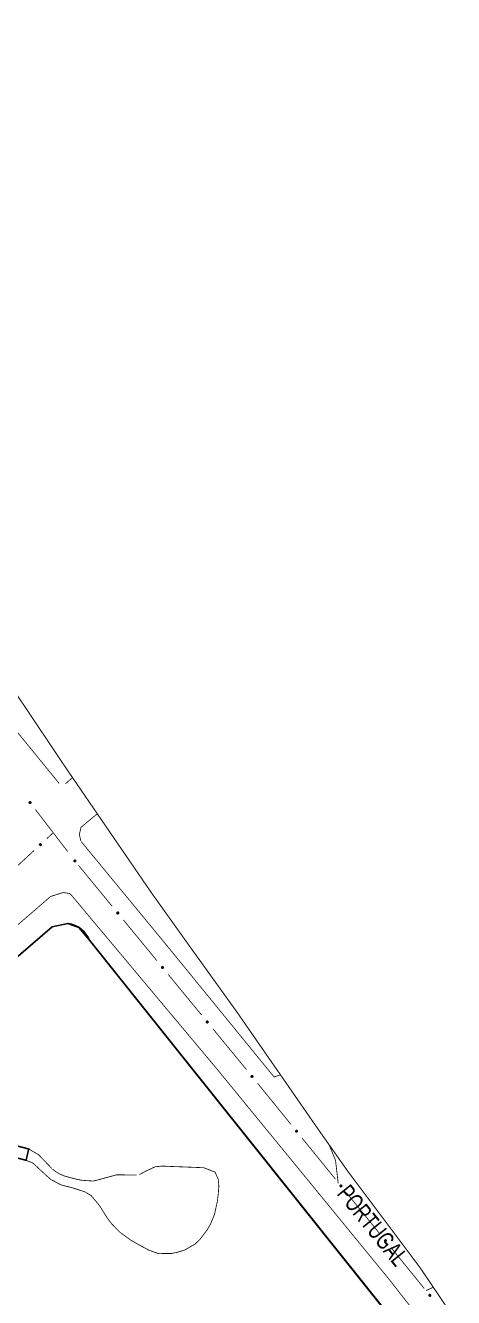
# Model space of a CAD drawing. Extents: x 199219 to 200475, y 4837288 to 4839440.
# Drawn here: x 199692.1 to 199789.4, y 4839151.3 to 4839439.7 of the extents above; entities that cross this region are included whole.
import ezdxf

# ---------------------------------------------------------------- set-up
doc = ezdxf.new("R2010")
doc.units = 0
doc.header["$LTSCALE"] = 3
doc.header["$MEASUREMENT"] = 0
for name, color, linetype in [('CD_MALHA_LOTES', 40, 'CONTINUOUS'), ('HD-LAGOS-PERENE', 170, 'CONTINUOUS'), ('LM-LIM-SETOR-FISCAL', 7, 'CONTINUOUS'), ('RU-QUADRAS', 210, 'CONTINUOUS'), ('SV-EIXO-RUA-PAV', 20, 'CONTINUOUS'), ('SV-PONTE-BUEIRO', 7, 'CONTINUOUS'), ('SV-RUA-PAVIM-S-GUIA-C-GUIA', 7, 'CONTINUOUS'), ('SV-TXT-RUA-PAV-S-GUIA-C-GUIA', 7, 'CONTINUOUS')]:
    doc.layers.add(name, color=color, linetype=linetype)
doc.styles.add('ARIAL', font='ARIAL.TTF')
doc.linetypes.add('Limite', pattern='A,20,-3,[130,ltypeshp.shx,S=6.35,R=0,X=0,Y=0],-3,20', length=46)

msp = doc.modelspace()

# ---------------------------------------------------------------- linework, layer by layer
at = {"layer": 'CD_MALHA_LOTES'}
for p, q in [((199601.43, 4839152.11), (199698.16, 4839235.3)), ((199698.16, 4839235.3), (199701.76, 4839236.09)), ((199701.76, 4839236.09), (199704.24, 4839235.18)), ((199704.24, 4839235.18), (199706.69, 4839232.28)), ((199706.69, 4839232.28), (199787.56, 4839131.14))]:
    msp.add_line(p, q, dxfattribs=at)
at = {"layer": 'HD-LAGOS-PERENE', "const_width": 0.18}
for points in [[(199692.86, 4839184.95), (199692.27, 4839182.38)], [(199695.1, 4839183.65), (199692.86, 4839184.95)], [(199692.27, 4839182.38), (199693.82, 4839181.75)], [(199698.13, 4839180.51), (199695.1, 4839183.65)], [(199693.82, 4839181.75), (199696.77, 4839179.01)], [(199696.77, 4839179.01), (199697.902827, 4839178.015711), (199700.165678, 4839176.821124), (199702.8864, 4839176.117854), (199705.587302, 4839175.242309), (199707.06, 4839174.37), (199708.959887, 4839172.093011), (199709.755866, 4839170.779276), (199710.845391, 4839169.106561), (199711.765558, 4839167.908579), (199713.6, 4839166.03), (199716.018124, 4839164.29911), (199717.320879, 4839163.53798), (199718.655542, 4839162.804784), (199720.181497, 4839162.000015), (199722.31, 4839161.23), (199725.295178, 4839161.244662), (199726.796293, 4839161.571626), (199728.382686, 4839162.072072), (199730.709781, 4839163.446256), (199731.793891, 4839164.502521), (199733.389417, 4839166.599891), (199734.144757, 4839167.906336), (199735.06, 4839170.12), (199735.696557, 4839173.050126), (199735.884734, 4839174.544367), (199736.053517, 4839176.540112), (199735.911565, 4839178.045612), (199735.181002, 4839179.699366), (199732.617478, 4839180.699712)], [(199707.58, 4839177.67), (199704.86, 4839177.86), (199703.376208, 4839178.171266), (199700.85, 4839178.86), (199699.470336, 4839179.490941), (199698.258279, 4839180.381873)], [(199712.87, 4839179.1), (199707.58, 4839177.67)], [(199717.35, 4839179.03), (199712.87, 4839179.1)], [(199723.11, 4839181.07), (199721.610046, 4839180.913006), (199719.556447, 4839179.985658), (199717.984396, 4839179.129435)], [(199732.61, 4839180.7), (199723.11, 4839181.07)]]:
    msp.add_lwpolyline(points, dxfattribs=at)
at = {"layer": 'LM-LIM-SETOR-FISCAL', "linetype": 'Limite', "ltscale": 0.1, "const_width": 0.25}
msp.add_lwpolyline([(199480.51, 4839280.02), (199556.78, 4839357.72), (199599.49, 4839305.59), (199641.77, 4839341.58), (199569.78, 4839431.57), (199568.93, 4839435.43), (199569.21, 4839439.14), (199569.653494, 4839439.555468), (199618.64, 4839391.13), (199622.81, 4839386.08), (199633.22, 4839373.21), (199645.57, 4839358.33), (199656.34, 4839344.73), (199667.63, 4839328.01), (199671.34, 4839316.01), (199701.63, 4839270.88), (199720.71, 4839243.08), (199728.9, 4839231.63), (199740.2, 4839215.93), (199758.95, 4839188.92), (199765.33, 4839179.89), (199781.79, 4839157.97), (199789.23, 4839146.96)], dxfattribs=at)
at = {"layer": 'RU-QUADRAS', "color": 6, "linetype": 'Continuous'}
msp.add_lwpolyline([(199599.88, 4839150), (199601.43, 4839152.11), (199698.16, 4839235.3), (199701.76, 4839236.09, -0.2647536474), (199706.69, 4839232.28), (199787.56, 4839131.14), (199787.56, 4839128.92), (199786.08, 4839127.19, 0.0065797455), (199663.98, 4839055.98), (199661.76, 4839055.73), (199659.55, 4839056.79), (199600.01, 4839148.18)], format="xyb", close=True, dxfattribs=at)
at = {"layer": 'SV-EIXO-RUA-PAV'}
for points in [[(199693.170996, 4839263.677791), (199693.219579, 4839263.672157), (199693.260182, 4839263.657381), (199693.290499, 4839263.635309), (199693.312204, 4839263.60882), (199693.331357, 4839263.579219), (199693.344083, 4839263.545115), (199693.349823, 4839263.504134), (199693.344514, 4839263.455359), (199693.326643, 4839263.414761), (199693.306595, 4839263.38388), (199693.280276, 4839263.359657), (199693.251209, 4839263.341533), (199693.215346, 4839263.329485), (199693.173759, 4839263.324074), (199693.124843, 4839263.3306), (199693.085137, 4839263.345359), (199693.056373, 4839263.367477), (199693.032189, 4839263.39409), (199693.012997, 4839263.424545), (199693.000698, 4839263.458094), (199692.995325, 4839263.499976), (199693.002406, 4839263.54817), (199693.016674, 4839263.58794), (199693.038383, 4839263.617007), (199693.06512, 4839263.640227), (199693.094575, 4839263.659799), (199693.128325, 4839263.674018), (199693.170996, 4839263.677791)], [(199695.339115, 4839253.959487), (199695.340318, 4839254.00838), (199695.35135, 4839254.050156), (199695.37058, 4839254.082351), (199695.394991, 4839254.106369), (199695.422733, 4839254.128128), (199695.455542, 4839254.143896), (199695.495833, 4839254.153329), (199695.544888, 4839254.152467), (199695.58694, 4839254.138352), (199695.619512, 4839254.121188), (199695.646023, 4839254.097176), (199695.66671, 4839254.069872), (199695.681961, 4839254.03525), (199695.691122, 4839253.994326), (199695.689061, 4839253.94502), (199695.677964, 4839253.904138), (199695.658547, 4839253.873487), (199695.634237, 4839253.846987), (199695.605649, 4839253.825112), (199695.573354, 4839253.809821), (199695.532133, 4839253.800671), (199695.483494, 4839253.80335), (199695.442594, 4839253.813952), (199695.411678, 4839253.832934), (199695.386128, 4839253.857454), (199695.363965, 4839253.885013), (199695.346742, 4839253.917334), (199695.339115, 4839253.959487)], [(199703.333653, 4839250.460891), (199703.382395, 4839250.456865), (199703.423464, 4839250.443439), (199703.454494, 4839250.422381), (199703.477062, 4839250.396623), (199703.497183, 4839250.367671), (199703.511029, 4839250.334006), (199703.518119, 4839250.293237), (199703.514424, 4839250.244314), (199703.497905, 4839250.203147), (199703.478888, 4839250.171621), (199703.453384, 4839250.146541), (199703.424931, 4839250.127467), (199703.389486, 4839250.114241), (199703.348101, 4839250.107459), (199703.298996, 4839250.112365), (199703.258824, 4839250.125804), (199703.229345, 4839250.14696), (199703.204294, 4839250.172759), (199703.184107, 4839250.202563), (199703.170706, 4839250.235688), (199703.163953, 4839250.277369), (199703.169437, 4839250.325771), (199703.182384, 4839250.365991), (199703.20312, 4839250.395759), (199703.229075, 4839250.41985), (199703.257868, 4839250.440384), (199703.29113, 4839250.455711), (199703.333653, 4839250.460891)], [(199713.074186, 4839238.630805), (199713.122928, 4839238.626779), (199713.163997, 4839238.613352), (199713.195027, 4839238.592295), (199713.217595, 4839238.566537), (199713.237716, 4839238.537585), (199713.251562, 4839238.50392), (199713.258652, 4839238.463151), (199713.254957, 4839238.414227), (199713.238438, 4839238.373061), (199713.219421, 4839238.341534), (199713.193917, 4839238.316455), (199713.165464, 4839238.29738), (199713.130019, 4839238.284155), (199713.088634, 4839238.277372), (199713.039529, 4839238.282278), (199712.999357, 4839238.295718), (199712.969878, 4839238.316874), (199712.944827, 4839238.342673), (199712.92464, 4839238.372477), (199712.911239, 4839238.405602), (199712.904485, 4839238.447283), (199712.90997, 4839238.495685), (199712.922917, 4839238.535905), (199712.943653, 4839238.565673), (199712.969608, 4839238.589764), (199712.998401, 4839238.610298), (199713.031663, 4839238.625624), (199713.074186, 4839238.630805)], [(199723.244325, 4839226.278952), (199723.293068, 4839226.274927), (199723.334137, 4839226.2615), (199723.365167, 4839226.240442), (199723.387735, 4839226.214684), (199723.407855, 4839226.185732), (199723.421701, 4839226.152067), (199723.428792, 4839226.111298), (199723.425097, 4839226.062375), (199723.408577, 4839226.021208), (199723.38956, 4839225.989682), (199723.364056, 4839225.964602), (199723.335603, 4839225.945528), (199723.300158, 4839225.932302), (199723.258773, 4839225.92552), (199723.209668, 4839225.930426), (199723.169496, 4839225.943865), (199723.140017, 4839225.965021), (199723.114967, 4839225.99082), (199723.094779, 4839226.020624), (199723.081379, 4839226.053749), (199723.074625, 4839226.09543), (199723.080109, 4839226.143832), (199723.093056, 4839226.184052), (199723.113793, 4839226.21382), (199723.139748, 4839226.237911), (199723.168541, 4839226.258445), (199723.201802, 4839226.273772), (199723.244325, 4839226.278952)], [(199733.414465, 4839213.927099), (199733.463207, 4839213.923074), (199733.504276, 4839213.909647), (199733.535306, 4839213.888589), (199733.557874, 4839213.862832), (199733.577995, 4839213.83388), (199733.591841, 4839213.800214), (199733.598931, 4839213.759446), (199733.595236, 4839213.710522), (199733.578717, 4839213.669355), (199733.5597, 4839213.637829), (199733.534196, 4839213.61275), (199733.505743, 4839213.593675), (199733.470298, 4839213.580449), (199733.428913, 4839213.573667), (199733.379808, 4839213.578573), (199733.339636, 4839213.592013), (199733.310157, 4839213.613168), (199733.285106, 4839213.638968), (199733.264919, 4839213.668772), (199733.251518, 4839213.701897), (199733.244764, 4839213.743577), (199733.250249, 4839213.79198), (199733.263196, 4839213.8322), (199733.283932, 4839213.861968), (199733.309887, 4839213.886059), (199733.33868, 4839213.906592), (199733.371942, 4839213.921919), (199733.414465, 4839213.927099)], [(199743.579403, 4839201.570138), (199743.628121, 4839201.56582), (199743.669108, 4839201.552147), (199743.700011, 4839201.530904), (199743.722425, 4839201.505011), (199743.742372, 4839201.475939), (199743.756015, 4839201.442191), (199743.762861, 4839201.401381), (199743.758873, 4839201.35248), (199743.742107, 4839201.311413), (199743.722901, 4839201.280002), (199743.697247, 4839201.255076), (199743.66868, 4839201.236172), (199743.633157, 4839201.223159), (199743.591732, 4839201.216625), (199743.542657, 4839201.221825), (199743.502566, 4839201.235505), (199743.473215, 4839201.256838), (199743.448319, 4839201.282787), (199743.428311, 4839201.312711), (199743.415109, 4839201.345916), (199743.408606, 4839201.387636), (199743.41438, 4839201.436005), (199743.427568, 4839201.476147), (199743.448482, 4839201.50579), (199743.474581, 4839201.529725), (199743.503497, 4839201.550085), (199743.53685, 4839201.565213), (199743.579403, 4839201.570138)], [(199753.67529, 4839189.15752), (199753.724007, 4839189.153202), (199753.764995, 4839189.139529), (199753.795898, 4839189.118286), (199753.818311, 4839189.092393), (199753.838258, 4839189.063321), (199753.851902, 4839189.029574), (199753.858748, 4839188.988763), (199753.854759, 4839188.939863), (199753.837993, 4839188.898796), (199753.818787, 4839188.867384), (199753.793134, 4839188.842458), (199753.764567, 4839188.823554), (199753.729043, 4839188.810541), (199753.687618, 4839188.804007), (199753.638544, 4839188.809208), (199753.598453, 4839188.822888), (199753.569101, 4839188.84422), (199753.544206, 4839188.870169), (199753.524197, 4839188.900094), (199753.510996, 4839188.933298), (199753.504492, 4839188.975019), (199753.510267, 4839189.023387), (199753.523454, 4839189.063529), (199753.544369, 4839189.093172), (199753.570468, 4839189.117107), (199753.599384, 4839189.137468), (199753.632737, 4839189.152595), (199753.67529, 4839189.15752)], [(199763.771176, 4839176.744902), (199763.819894, 4839176.740585), (199763.860881, 4839176.726912), (199763.891784, 4839176.705668), (199763.914198, 4839176.679776), (199763.934144, 4839176.650704), (199763.947788, 4839176.616956), (199763.954634, 4839176.576146), (199763.950646, 4839176.527245), (199763.93388, 4839176.486178), (199763.914674, 4839176.454766), (199763.88902, 4839176.42984), (199763.860453, 4839176.410937), (199763.82493, 4839176.397924), (199763.783505, 4839176.39139), (199763.73443, 4839176.39659), (199763.694339, 4839176.41027), (199763.664988, 4839176.431603), (199763.640092, 4839176.457552), (199763.620084, 4839176.487476), (199763.606882, 4839176.520681), (199763.600379, 4839176.562401), (199763.606153, 4839176.61077), (199763.619341, 4839176.650911), (199763.640255, 4839176.680555), (199763.666354, 4839176.704489), (199763.69527, 4839176.72485), (199763.728623, 4839176.739977), (199763.771176, 4839176.744902)], [(199773.867063, 4839164.332285), (199773.91578, 4839164.327967), (199773.956768, 4839164.314294), (199773.987671, 4839164.293051), (199774.010084, 4839164.267158), (199774.030031, 4839164.238086), (199774.043675, 4839164.204338), (199774.050521, 4839164.163528), (199774.046532, 4839164.114627), (199774.029766, 4839164.07356), (199774.01056, 4839164.042149), (199773.984907, 4839164.017223), (199773.95634, 4839163.998319), (199773.920816, 4839163.985306), (199773.879391, 4839163.978772), (199773.830317, 4839163.983972), (199773.790226, 4839163.997653), (199773.760874, 4839164.018985), (199773.735979, 4839164.044934), (199773.71597, 4839164.074859), (199773.702769, 4839164.108063), (199773.696265, 4839164.149784), (199773.70204, 4839164.198152), (199773.715227, 4839164.238294), (199773.736142, 4839164.267937), (199773.762241, 4839164.291872), (199773.791157, 4839164.312233), (199773.82451, 4839164.32736), (199773.867063, 4839164.332285)], [(199783.962949, 4839151.919667), (199784.011667, 4839151.915349), (199784.052654, 4839151.901677), (199784.083557, 4839151.880433), (199784.105971, 4839151.854541), (199784.125917, 4839151.825468), (199784.139561, 4839151.791721), (199784.146407, 4839151.75091), (199784.142419, 4839151.70201), (199784.125653, 4839151.660943), (199784.106447, 4839151.629531), (199784.080793, 4839151.604605), (199784.052226, 4839151.585701), (199784.016703, 4839151.572688), (199783.975278, 4839151.566155), (199783.926203, 4839151.571355), (199783.886112, 4839151.585035), (199783.856761, 4839151.606367), (199783.831865, 4839151.632317), (199783.811857, 4839151.662241), (199783.798655, 4839151.695446), (199783.792152, 4839151.737166), (199783.797926, 4839151.785535), (199783.811114, 4839151.825676), (199783.832028, 4839151.855319), (199783.858127, 4839151.879254), (199783.887043, 4839151.899615), (199783.920396, 4839151.914742), (199783.962949, 4839151.919667)]]:
    msp.add_lwpolyline(points, close=True, dxfattribs=at)
for points in [[(199692.995325, 4839263.499976), (199693.173759, 4839263.324074)], [(199693.000698, 4839263.458094), (199693.124843, 4839263.3306)], [(199693.002406, 4839263.54817), (199693.215346, 4839263.329485)], [(199693.002419, 4839263.521962), (199693.192291, 4839263.32888)], [(199693.003255, 4839263.476121), (199693.144203, 4839263.333202)], [(199693.009998, 4839263.438267), (199693.10069, 4839263.342766)], [(199693.010069, 4839263.565724), (199693.229562, 4839263.338618)], [(199693.012997, 4839263.424545), (199693.085137, 4839263.345359)], [(199693.016674, 4839263.58794), (199693.251209, 4839263.341533)], [(199693.029035, 4839263.599254), (199693.263505, 4839263.352681)], [(199693.038383, 4839263.617007), (199693.280276, 4839263.359657)], [(199693.052993, 4839263.626295), (199693.290292, 4839263.371569)], [(199693.06512, 4839263.640227), (199693.306595, 4839263.38388)], [(199693.083025, 4839263.647679), (199693.314999, 4839263.404351)], [(199693.094575, 4839263.659799), (199693.326643, 4839263.414761)], [(199693.114223, 4839263.663073), (199693.333132, 4839263.438962)], [(199693.128325, 4839263.674018), (199693.344514, 4839263.455359)], [(199693.148748, 4839263.674142), (199693.343528, 4839263.481393)], [(199693.170996, 4839263.677791), (199693.349823, 4839263.504134)], [(199693.197335, 4839263.673647), (199693.342109, 4839263.530229)], [(199693.219579, 4839263.672157), (199693.344083, 4839263.545115)], [(199693.242761, 4839263.663834), (199693.33154, 4839263.568582)], [(199693.260182, 4839263.657381), (199693.331357, 4839263.579219)], [(199695.339115, 4839253.959487), (199695.495833, 4839254.153329)], [(199695.340318, 4839254.00838), (199695.455542, 4839254.143896)], [(199695.340852, 4839253.986093), (199695.470545, 4839254.143281)], [(199695.344767, 4839253.937661), (199695.519051, 4839254.149124)], [(199695.346504, 4839254.032222), (199695.43331, 4839254.129276)], [(199695.346742, 4839253.917334), (199695.544888, 4839254.152467)], [(199695.35135, 4839254.050156), (199695.422733, 4839254.128128)], [(199695.358921, 4839253.904282), (199695.562251, 4839254.14262)], [(199695.363965, 4839253.885013), (199695.58694, 4839254.138352)], [(199695.377082, 4839253.87461), (199695.598364, 4839254.127701)], [(199695.386128, 4839253.857454), (199695.619512, 4839254.121188)], [(199695.401102, 4839253.846642), (199695.633252, 4839254.10607)], [(199695.411678, 4839253.832934), (199695.646023, 4839254.097176)], [(199695.430205, 4839253.825236), (199695.654492, 4839254.081106)], [(199695.442594, 4839253.813952), (199695.66671, 4839254.069872)], [(199695.465317, 4839253.80939), (199695.671576, 4839254.048579)], [(199695.483494, 4839253.80335), (199695.681961, 4839254.03525)], [(199695.509593, 4839253.805741), (199695.684655, 4839254.012345)], [(199695.532133, 4839253.800671), (199695.691122, 4839253.994326)], [(199695.555169, 4839253.810732), (199695.684713, 4839253.964063)], [(199695.573354, 4839253.809821), (199695.689061, 4839253.94502)], [(199695.592255, 4839253.82088), (199695.679136, 4839253.919862)], [(199695.605649, 4839253.825112), (199695.677964, 4839253.904138)], [(199703.163953, 4839250.277369), (199703.348101, 4839250.107459)], [(199703.169437, 4839250.325771), (199703.389486, 4839250.114241)], [(199703.170316, 4839250.299578), (199703.366463, 4839250.112875)], [(199703.170706, 4839250.235688), (199703.298996, 4839250.112365)], [(199703.172666, 4839250.25379), (199703.318259, 4839250.115605)], [(199703.176517, 4839250.343569), (199703.403392, 4839250.123838)], [(199703.180656, 4839250.216179), (199703.274454, 4839250.123726)], [(199703.182384, 4839250.365991), (199703.424931, 4839250.127467)], [(199703.184107, 4839250.202563), (199703.258824, 4839250.125804)], [(199703.194364, 4839250.377707), (199703.436852, 4839250.139015)], [(199703.20312, 4839250.395759), (199703.453384, 4839250.146541)], [(199703.217416, 4839250.405525), (199703.463001, 4839250.158778)], [(199703.229075, 4839250.41985), (199703.478888, 4839250.171621)], [(199703.246725, 4839250.42789), (199703.486611, 4839250.192358)], [(199703.257868, 4839250.440384), (199703.497905, 4839250.203147)], [(199703.277397, 4839250.444306), (199703.503591, 4839250.227549)], [(199703.29113, 4839250.455711), (199703.514424, 4839250.244314)], [(199703.311538, 4839250.456509), (199703.512579, 4839250.2703)], [(199703.333653, 4839250.460891), (199703.518119, 4839250.293237)], [(199703.360114, 4839250.457619), (199703.509548, 4839250.319063)], [(199703.382395, 4839250.456865), (199703.511029, 4839250.334006)], [(199703.40584, 4839250.449312), (199703.497717, 4839250.357046)], [(199703.423464, 4839250.443439), (199703.497183, 4839250.367671)], [(199712.904485, 4839238.447283), (199713.088634, 4839238.277372)], [(199712.90997, 4839238.495685), (199713.130019, 4839238.284155)], [(199712.910849, 4839238.469492), (199713.106996, 4839238.282788)], [(199712.911239, 4839238.405602), (199713.039529, 4839238.282278)], [(199712.913199, 4839238.423703), (199713.058792, 4839238.285519)], [(199712.91705, 4839238.513483), (199713.143925, 4839238.293752)], [(199712.921189, 4839238.386093), (199713.014987, 4839238.29364)], [(199712.922917, 4839238.535905), (199713.165464, 4839238.29738)], [(199712.92464, 4839238.372477), (199712.999357, 4839238.295718)], [(199712.934897, 4839238.547621), (199713.177385, 4839238.308929)], [(199712.943653, 4839238.565673), (199713.193917, 4839238.316455)], [(199712.957949, 4839238.575439), (199713.203534, 4839238.328691)], [(199712.969608, 4839238.589764), (199713.219421, 4839238.341534)], [(199712.987258, 4839238.597803), (199713.227144, 4839238.362271)], [(199712.998401, 4839238.610298), (199713.238438, 4839238.373061)], [(199713.01793, 4839238.61422), (199713.244124, 4839238.397463)], [(199713.031663, 4839238.625624), (199713.254957, 4839238.414227)], [(199713.052071, 4839238.626422), (199713.253112, 4839238.440214)], [(199713.074186, 4839238.630805), (199713.258652, 4839238.463151)], [(199713.100647, 4839238.627533), (199713.250081, 4839238.488977)], [(199713.122928, 4839238.626779), (199713.251562, 4839238.50392)], [(199713.146373, 4839238.619226), (199713.23825, 4839238.526959)], [(199713.163997, 4839238.613352), (199713.237716, 4839238.537585)], [(199723.074625, 4839226.09543), (199723.258773, 4839225.92552)], [(199723.080109, 4839226.143832), (199723.300158, 4839225.932302)], [(199723.080989, 4839226.117639), (199723.277136, 4839225.930936)], [(199723.081379, 4839226.053749), (199723.209668, 4839225.930426)], [(199723.083339, 4839226.071851), (199723.228931, 4839225.933667)], [(199723.087189, 4839226.16163), (199723.314065, 4839225.941899)], [(199723.091328, 4839226.03424), (199723.185126, 4839225.941787)], [(199723.093056, 4839226.184052), (199723.335603, 4839225.945528)], [(199723.094779, 4839226.020624), (199723.169496, 4839225.943865)], [(199723.105037, 4839226.195768), (199723.347524, 4839225.957076)], [(199723.113793, 4839226.21382), (199723.364056, 4839225.964602)], [(199723.128088, 4839226.223586), (199723.373673, 4839225.976839)], [(199723.139748, 4839226.237911), (199723.38956, 4839225.989682)], [(199723.157397, 4839226.245951), (199723.397283, 4839226.010419)], [(199723.168541, 4839226.258445), (199723.408577, 4839226.021208)], [(199723.188069, 4839226.262367), (199723.414264, 4839226.04561)], [(199723.201802, 4839226.273772), (199723.425097, 4839226.062375)], [(199723.22221, 4839226.27457), (199723.423252, 4839226.088362)], [(199723.244325, 4839226.278952), (199723.428792, 4839226.111298)], [(199723.270787, 4839226.27568), (199723.42022, 4839226.137124)], [(199723.293068, 4839226.274927), (199723.421701, 4839226.152067)], [(199723.316512, 4839226.267374), (199723.40839, 4839226.175107)], [(199723.334137, 4839226.2615), (199723.407855, 4839226.185732)], [(199733.244764, 4839213.743577), (199733.428913, 4839213.573667)], [(199733.250249, 4839213.79198), (199733.470298, 4839213.580449)], [(199733.251128, 4839213.765787), (199733.447275, 4839213.579083)], [(199733.251518, 4839213.701897), (199733.379808, 4839213.578573)], [(199733.253478, 4839213.719998), (199733.399071, 4839213.581814)], [(199733.257328, 4839213.809777), (199733.484204, 4839213.590046)], [(199733.261468, 4839213.682388), (199733.355266, 4839213.589935)], [(199733.263196, 4839213.8322), (199733.505743, 4839213.593675)], [(199733.264919, 4839213.668772), (199733.339636, 4839213.592013)], [(199733.275176, 4839213.843916), (199733.517664, 4839213.605223)], [(199733.283932, 4839213.861968), (199733.534196, 4839213.61275)], [(199733.298228, 4839213.871733), (199733.543813, 4839213.624986)], [(199733.309887, 4839213.886059), (199733.5597, 4839213.637829)], [(199733.327537, 4839213.894098), (199733.567423, 4839213.658566)], [(199733.33868, 4839213.906592), (199733.578717, 4839213.669355)], [(199733.358209, 4839213.910514), (199733.584403, 4839213.693758)], [(199733.371942, 4839213.921919), (199733.595236, 4839213.710522)], [(199733.39235, 4839213.922717), (199733.593391, 4839213.736509)], [(199733.414465, 4839213.927099), (199733.598931, 4839213.759446)], [(199733.440926, 4839213.923828), (199733.59036, 4839213.785272)], [(199733.463207, 4839213.923074), (199733.591841, 4839213.800214)], [(199733.486652, 4839213.915521), (199733.578529, 4839213.823254)], [(199733.504276, 4839213.909647), (199733.577995, 4839213.83388)], [(199743.408606, 4839201.387636), (199743.591732, 4839201.216625)], [(199743.41438, 4839201.436005), (199743.633157, 4839201.223159)], [(199743.415102, 4839201.409807), (199743.610126, 4839201.221931)], [(199743.415109, 4839201.345916), (199743.542657, 4839201.221825)], [(199743.417178, 4839201.364005), (199743.561939, 4839201.224951)], [(199743.421566, 4839201.45376), (199743.64712, 4839201.232673)], [(199743.424941, 4839201.326348), (199743.518184, 4839201.233334)], [(199743.427568, 4839201.476147), (199743.66868, 4839201.236172)], [(199743.428311, 4839201.312711), (199743.502566, 4839201.235505)], [(199743.439618, 4839201.487791), (199743.68067, 4839201.247649)], [(199743.448482, 4839201.50579), (199743.697247, 4839201.255076)], [(199743.462836, 4839201.51547), (199743.706937, 4839201.267254)], [(199743.474581, 4839201.529725), (199743.722901, 4839201.280002)], [(199743.492279, 4839201.537658), (199743.730748, 4839201.300692)], [(199743.503497, 4839201.550085), (199743.742107, 4839201.311413)], [(199743.523049, 4839201.55389), (199743.747939, 4839201.335781)], [(199743.53685, 4839201.565213), (199743.758873, 4839201.35248)], [(199743.557262, 4839201.565888), (199743.757184, 4839201.378478)], [(199743.579403, 4839201.570138), (199743.762861, 4839201.401381)], [(199743.605845, 4839201.566707), (199743.754445, 4839201.427258)], [(199743.628121, 4839201.56582), (199743.756015, 4839201.442191)], [(199743.651519, 4839201.558126), (199743.742842, 4839201.46531)], [(199743.669108, 4839201.552147), (199743.742372, 4839201.475939)], [(199753.504492, 4839188.975019), (199753.687618, 4839188.804007)], [(199753.510267, 4839189.023387), (199753.729043, 4839188.810541)], [(199753.510989, 4839188.99719), (199753.706013, 4839188.809313)], [(199753.510996, 4839188.933298), (199753.638544, 4839188.809208)], [(199753.513064, 4839188.951388), (199753.657825, 4839188.812333)], [(199753.517453, 4839189.041142), (199753.743007, 4839188.820055)], [(199753.520828, 4839188.91373), (199753.61407, 4839188.820716)], [(199753.523454, 4839189.063529), (199753.764567, 4839188.823554)], [(199753.524197, 4839188.900094), (199753.598453, 4839188.822888)], [(199753.535505, 4839189.075173), (199753.776557, 4839188.835031)], [(199753.544369, 4839189.093172), (199753.793134, 4839188.842458)], [(199753.558723, 4839189.102852), (199753.802824, 4839188.854636)], [(199753.570468, 4839189.117107), (199753.818787, 4839188.867384)], [(199753.588166, 4839189.12504), (199753.826635, 4839188.888074)], [(199753.599384, 4839189.137468), (199753.837993, 4839188.898796)], [(199753.618935, 4839189.141273), (199753.843826, 4839188.923163)], [(199753.632737, 4839189.152595), (199753.854759, 4839188.939863)], [(199753.653149, 4839189.153271), (199753.85307, 4839188.96586)], [(199753.67529, 4839189.15752), (199753.858748, 4839188.988763)], [(199753.701731, 4839189.15409), (199753.850331, 4839189.01464)], [(199753.724007, 4839189.153202), (199753.851902, 4839189.029574)], [(199753.747406, 4839189.145509), (199753.838729, 4839189.052693)], [(199753.764995, 4839189.139529), (199753.838258, 4839189.063321)], [(199763.600379, 4839176.562401), (199763.783505, 4839176.39139)], [(199763.606153, 4839176.61077), (199763.82493, 4839176.397924)], [(199763.606875, 4839176.584572), (199763.801899, 4839176.396696)], [(199763.606882, 4839176.520681), (199763.73443, 4839176.39659)], [(199763.608951, 4839176.53877), (199763.753712, 4839176.399715)], [(199763.613339, 4839176.628525), (199763.838893, 4839176.407437)], [(199763.616714, 4839176.501113), (199763.709957, 4839176.408099)], [(199763.619341, 4839176.650911), (199763.860453, 4839176.410937)], [(199763.620084, 4839176.487476), (199763.694339, 4839176.41027)], [(199763.631391, 4839176.662555), (199763.872443, 4839176.422413)], [(199763.640255, 4839176.680555), (199763.88902, 4839176.42984)], [(199763.654609, 4839176.690234), (199763.89871, 4839176.442019)], [(199763.666354, 4839176.704489), (199763.914674, 4839176.454766)], [(199763.684052, 4839176.712423), (199763.922521, 4839176.475457)], [(199763.69527, 4839176.72485), (199763.93388, 4839176.486178)], [(199763.714822, 4839176.728655), (199763.939712, 4839176.510546)], [(199763.728623, 4839176.739977), (199763.950646, 4839176.527245)], [(199763.749035, 4839176.740653), (199763.948957, 4839176.553242)], [(199763.771176, 4839176.744902), (199763.954634, 4839176.576146)], [(199763.797618, 4839176.741472), (199763.946218, 4839176.602022)], [(199763.819894, 4839176.740585), (199763.947788, 4839176.616956)], [(199763.843292, 4839176.732891), (199763.934615, 4839176.640075)], [(199763.860881, 4839176.726912), (199763.934144, 4839176.650704)], [(199773.696265, 4839164.149784), (199773.879391, 4839163.978772)], [(199773.70204, 4839164.198152), (199773.920816, 4839163.985306)], [(199773.702762, 4839164.171954), (199773.897786, 4839163.984078)], [(199773.702769, 4839164.108063), (199773.830317, 4839163.983972)], [(199773.704837, 4839164.126153), (199773.849598, 4839163.987098)], [(199773.709226, 4839164.215907), (199773.93478, 4839163.99482)], [(199773.712601, 4839164.088495), (199773.805843, 4839163.995481)], [(199773.715227, 4839164.238294), (199773.95634, 4839163.998319)], [(199773.71597, 4839164.074859), (199773.790226, 4839163.997653)], [(199773.727278, 4839164.249938), (199773.96833, 4839164.009796)], [(199773.736142, 4839164.267937), (199773.984907, 4839164.017223)], [(199773.750496, 4839164.277617), (199773.994597, 4839164.029401)], [(199773.762241, 4839164.291872), (199774.01056, 4839164.042149)], [(199773.779939, 4839164.299805), (199774.018408, 4839164.062839)], [(199773.791157, 4839164.312233), (199774.029766, 4839164.07356)], [(199773.810708, 4839164.316037), (199774.035599, 4839164.097928)], [(199773.82451, 4839164.32736), (199774.046532, 4839164.114627)], [(199773.844922, 4839164.328035), (199774.044843, 4839164.140625)], [(199773.867063, 4839164.332285), (199774.050521, 4839164.163528)], [(199773.893504, 4839164.328855), (199774.042104, 4839164.189405)], [(199773.91578, 4839164.327967), (199774.043675, 4839164.204338)], [(199773.939179, 4839164.320274), (199774.030502, 4839164.227457)], [(199773.956768, 4839164.314294), (199774.030031, 4839164.238086)], [(199783.792152, 4839151.737166), (199783.975278, 4839151.566155)], [(199783.797926, 4839151.785535), (199784.016703, 4839151.572688)], [(199783.798648, 4839151.759337), (199783.993672, 4839151.57146)], [(199783.798655, 4839151.695446), (199783.926203, 4839151.571355)], [(199783.800724, 4839151.713535), (199783.945485, 4839151.57448)], [(199783.805112, 4839151.80329), (199784.030666, 4839151.582202)], [(199783.808487, 4839151.675877), (199783.90173, 4839151.582864)], [(199783.811114, 4839151.825676), (199784.052226, 4839151.585701)], [(199783.811857, 4839151.662241), (199783.886112, 4839151.585035)], [(199783.823164, 4839151.83732), (199784.064216, 4839151.597178)], [(199783.832028, 4839151.855319), (199784.080793, 4839151.604605)], [(199783.846382, 4839151.864999), (199784.090483, 4839151.616784)], [(199783.858127, 4839151.879254), (199784.106447, 4839151.629531)], [(199783.875825, 4839151.887188), (199784.114294, 4839151.650221)], [(199783.887043, 4839151.899615), (199784.125653, 4839151.660943)], [(199783.906595, 4839151.90342), (199784.131485, 4839151.68531)], [(199783.920396, 4839151.914742), (199784.142419, 4839151.70201)], [(199783.940808, 4839151.915418), (199784.14073, 4839151.728007)], [(199783.962949, 4839151.919667), (199784.146407, 4839151.75091)], [(199783.989391, 4839151.916237), (199784.137991, 4839151.776787)], [(199784.011667, 4839151.915349), (199784.139561, 4839151.791721)], [(199784.035065, 4839151.907656), (199784.126388, 4839151.81484)], [(199784.052654, 4839151.901677), (199784.125917, 4839151.825468)]]:
    msp.add_lwpolyline(points, dxfattribs=at)
at = {"layer": 'SV-EIXO-RUA-PAV', "const_width": 0.18}
for points in [[(199694.390926, 4839261.91165), (199701.708303, 4839252.400814)], [(199696.987307, 4839255.334603), (199697.721293, 4839256.013768)], [(199697.721293, 4839256.013768), (199698.29, 4839256.54)], [(199685.243543, 4839244.467956), (199694.051366, 4839252.617941)], [(199704.181661, 4839249.257785), (199711.809266, 4839239.993895)], [(199714.3518, 4839236.905932), (199721.979405, 4839227.642043)], [(199724.52194, 4839224.55408), (199732.149545, 4839215.29019)], [(199734.692079, 4839212.202227), (199742.319684, 4839202.938337)], [(199744.846651, 4839199.837635), (199752.418566, 4839190.528171)], [(199754.942538, 4839187.425017), (199762.514453, 4839178.115554)], [(199761.102318, 4839185.873694), (199762.243958, 4839183.099408)], [(199762.243958, 4839183.099408), (199762.54, 4839182.38)], [(199762.54, 4839182.38), (199763.143834, 4839177.192968)], [(199763.143834, 4839177.192968), (199763.15, 4839177.14)], [(199765.038424, 4839175.012399), (199772.610339, 4839165.702936)], [(199775.134311, 4839162.599782), (199782.706226, 4839153.290319)], [(199783.835876, 4839153.181058), (199783.11, 4839152.85)], [(199784.745715, 4839153.596019), (199783.835876, 4839153.181058)]]:
    msp.add_lwpolyline(points, dxfattribs=at)
at = {"layer": 'SV-PONTE-BUEIRO', "const_width": 0.35}
msp.add_lwpolyline([(199686.6, 4839183.86), (199692.27, 4839182.38), (199692.86, 4839184.95), (199687.14, 4839186.46)], close=True, dxfattribs=at)
at = {"layer": 'SV-RUA-PAVIM-S-GUIA-C-GUIA', "const_width": 0.18}
for points in [[(199685.25, 4839285.63), (199699.78, 4839267.84)], [(199701.18, 4839267.74), (199702.804585, 4839269.168603)], [(199708.436744, 4839260.962418), (199704.72, 4839257.89)], [(199704.72, 4839257.89), (199704.37, 4839256.24), (199704.697959, 4839254.767694)], [(199704.75, 4839254.7), (199724.5, 4839230.76)], [(199697.83, 4839242.21), (199700.69, 4839243.1), (199702.2588, 4839242.86309)], [(199702.2588, 4839242.86309), (199735.6, 4839203.1)], [(199646.63, 4839197.98), (199697.83, 4839242.21)], [(199724.5, 4839230.76), (199748.59, 4839201.27)], [(199735.6, 4839203.1), (199774.74, 4839155.35)], [(199748.59, 4839201.27), (199750.034816, 4839201.76262)], [(199774.74, 4839155.35), (199787.89, 4839138.56)]]:
    msp.add_lwpolyline(points, dxfattribs=at)

# ---------------------------------------------------------------- texts
at = {"layer": 'SV-TXT-RUA-PAV-S-GUIA-C-GUIA', "style": 'ARIAL', "width": 0.7}
for p in [(199762.68988, 4839174.728625), (199762.69, 4839174.73)]:
    msp.add_text('PORTUGAL', height=4, rotation=309, dxfattribs=at).set_placement(p)

doc.saveas('drawing.dxf')
